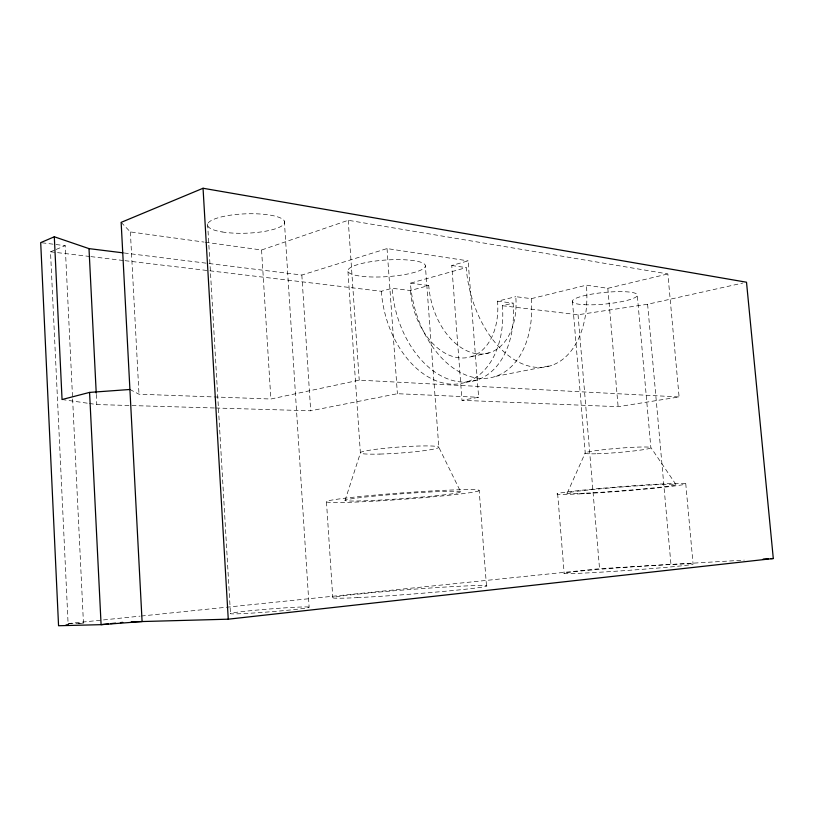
<?xml version="1.0" encoding="UTF-8"?>
<svg xmlns="http://www.w3.org/2000/svg" width="814" height="814" viewBox="0 0 814 814"><rect width="100%" height="100%" fill="white"/><g stroke="black" fill="none" stroke-linecap="round" stroke-linejoin="round"><path stroke-width="0.61" stroke-dasharray="4.07 3.05" d="M345.014 500.559L360.388 453.011L347.944 271.327M567.277 493.009L585.246 452.869L572.405 300.712M72.619 398.952L83.455 623.158L68.091 623.575L50.509 251.801L55.026 249.918M56.156 249.44L65.201 245.675L72.558 397.68M205.342 242.257L261.569 250L348.229 220.289L667.867 273.952L679.1 396.957L618.121 406.705L461.996 400.315L451.75 265.506L468.111 260.867L478.642 397.273L461.996 400.315M124.267 253.001L301.841 275.04L387.037 248.575L468.111 260.867M125.01 260.683L381.349 291.28L392.094 288.278L410.409 290.527L428.734 285.521A63.787 42.196 75.8 0 0 477.106 353.815A63.787 42.196 75.8 0 0 515.781 296.672L531.308 298.657L586.416 285.175L607.824 288.309L667.867 273.952M531.308 298.657A88.523 58.588 75.8 0 1 477.594 378.113A88.523 58.588 75.8 0 1 410.419 283.17L466.208 267.613A92.094 58.089 76.2 0 0 533.679 367.043A92.094 58.089 76.2 0 0 586.416 285.175M410.409 290.527A62.932 42.277 75.7 0 0 458.689 357.773A62.932 42.277 75.7 0 0 497.558 301.2L515.781 296.672M381.349 291.28A86.65 58.761 75.6 0 0 448.29 383.903A86.65 58.761 75.6 0 0 502.411 305.728L513.105 303.113A87.342 58.71 75.7 0 1 459.137 381.766A87.342 58.71 75.7 0 1 392.094 288.278M502.411 305.728L578.032 314.753L647.608 304.253L742.806 283.048M129.914 389.489L138.99 394.21L270.869 399.013L359.228 380.148L679.1 396.957M471.194 356.654L489.611 352.727M215.771 408.018L310.694 410.785L397.395 393.711L478.642 397.273M466.391 382.081L477.238 379.965M495.706 376.353L551.76 365.394M68.091 623.575L140.049 616.147M141.31 616.025L599.542 568.721L744.23 560.113M78.48 623.677L83.455 623.158M89.357 403.469L96.805 404.548L214.509 407.977M50.509 251.801L89.652 256.471M90.914 256.624L123.748 260.541M497.558 301.2L513.105 303.113M41.921 242.786L65.201 245.675M410.419 283.17L428.734 285.521M121.144 222.375L130.372 231.929L204.09 242.084M62.057 399.532L88.126 403.296M451.75 265.506L466.208 267.613M675.885 484.422L650.844 447.466L637.23 294.526M460.714 491.951A58.079 2.442 -4.2 0 0 374.755 496.072A58.079 2.442 -4.2 0 0 372.934 500.437A58.079 2.442 -4.2 0 0 460.714 491.951L438.807 447.232L425.376 265.822A38.838 8.333 -3.8 0 0 366.941 262.373A38.838 8.333 -3.8 0 0 367.531 276.801A38.838 8.333 -3.8 0 0 425.376 265.822M685.744 483.597L693.101 564.163A64.855 1.628 -4.1 0 1 592.419 572.649A64.855 1.628 -4.1 0 1 600.193 569.271A64.855 1.628 -4.1 0 1 693.101 564.163M647.608 304.253L670.929 564.122M607.824 288.309L618.121 406.705M578.032 314.753L599.542 568.721M557.631 493.732L564.183 573.483M479.181 490.577A76.72 3.225 -4.2 0 1 362.352 501.78A76.72 3.225 -4.2 0 1 366.605 495.879A76.72 3.225 -4.2 0 1 479.181 490.577L486.497 585.938M387.037 248.575L397.395 393.711M348.229 220.289L359.228 380.148M326.475 501.933L332.773 597.588M301.841 275.04L310.694 410.785M284.361 221.113L309.147 607.366A39.662 1.425 -4.6 0 1 246.835 613.41A39.662 1.425 -4.6 0 1 253.408 610.419A39.662 1.425 -4.6 0 1 309.147 607.366M261.569 250L270.869 399.013M207.621 223.952L230.484 613.715M130.372 231.929L138.99 394.21M96.296 394.403L96.805 404.548M586.233 493.142A54.701 1.893 -4.5 0 0 675.172 484.971A54.701 1.893 -4.5 0 0 603.205 488.563A54.701 1.893 -4.5 0 0 586.233 493.142M222.09 231.939A38.594 9.697 -2.1 0 0 284.198 223.636A38.594 9.697 -2.1 0 0 231.817 214.988A38.594 9.697 -2.1 0 0 222.09 231.939M597.14 453.754A33.099 2.096 -4.7 0 0 650.579 448.036A33.099 2.096 -4.7 0 0 606.349 449.389A33.099 2.096 -4.7 0 0 597.14 453.754M584.452 304.721A32.743 5.81 -5.6 0 0 637.047 296.072A32.743 5.81 -5.6 0 0 592.989 293.925A32.743 5.81 -5.6 0 0 584.452 304.721M379.894 454.07A39.347 3.022 -4.1 0 0 438.807 447.232A39.347 3.022 -4.1 0 0 379.996 448.809A39.347 3.022 -4.1 0 0 379.894 454.07M357.112 597.649A77.238 2.361 -4.4 0 0 484.605 586.701A77.238 2.361 -4.4 0 0 386.915 591.381A77.238 2.361 -4.4 0 0 357.112 597.649M579.66 493.874A64.489 2.228 -4.5 0 0 684.798 484.259A64.489 2.228 -4.5 0 0 600.478 488.42A64.489 2.228 -4.5 0 0 579.66 493.874"/><path stroke-width="1.22" d="M123.006 252.849L89.001 248.626L54.304 236.782L40.7 242.633L58.557 625.742L101.089 624.664L142.094 621.55L121.144 222.375L203.052 188.258L746.509 282.224L773.3 558.526L228.256 619.189L131.227 621.845M129.914 389.489L89.571 392.409L62.057 399.532L54.304 236.782M108.323 623.89L101.089 624.664L89.571 392.409M110.735 623.636L115.557 623.127M120.38 622.618L122.782 622.364M66.036 624.969L68.518 624.704M763.186 559.076L768.243 558.801M770.777 558.658L773.3 558.526M203.052 188.258L228.256 619.189M89.001 248.626L96.235 393.142"/></g></svg>
